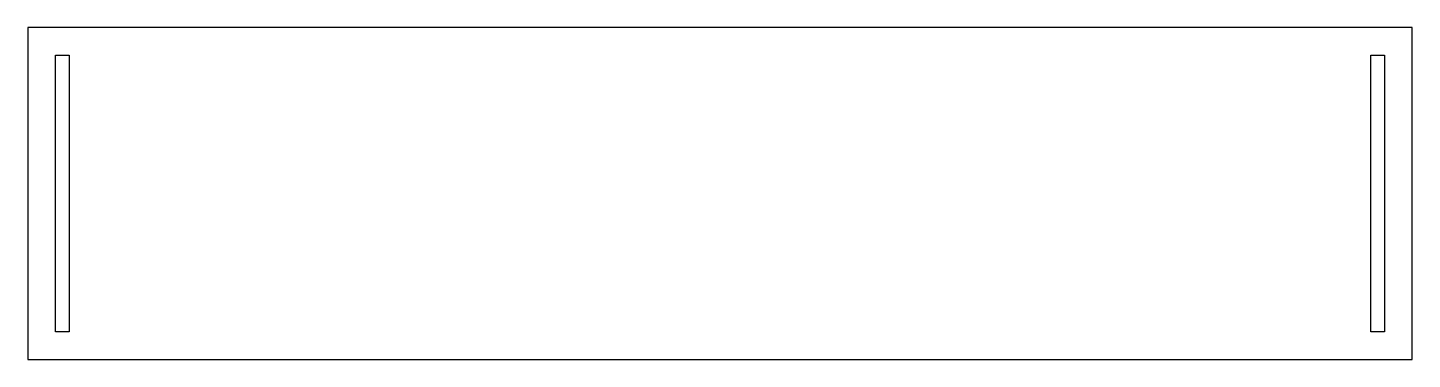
# Model space of a CAD drawing. Header units: metres. Extents: x 0 to 500, y 0 to 120.
import ezdxf

# ---------------------------------------------------------------- set-up
doc = ezdxf.new("R2010")
doc.units = ezdxf.units.M

msp = doc.modelspace()

# ---------------------------------------------------------------- linework, layer by layer
for p, q in [((500, 120), (0, 120)), ((0, 120), (0, 0)), ((500, 0), (500, 120)), ((10, 10), (10, 110)), ((10, 110), (15, 110)), ((15, 110), (15, 10)), ((485, 10), (485, 110)), ((485, 110), (490, 110)), ((490, 110), (490, 10)), ((15, 10), (10, 10)), ((490, 10), (485, 10)), ((0, 0), (500, 0))]:
    msp.add_line(p, q)

doc.saveas('drawing.dxf')
